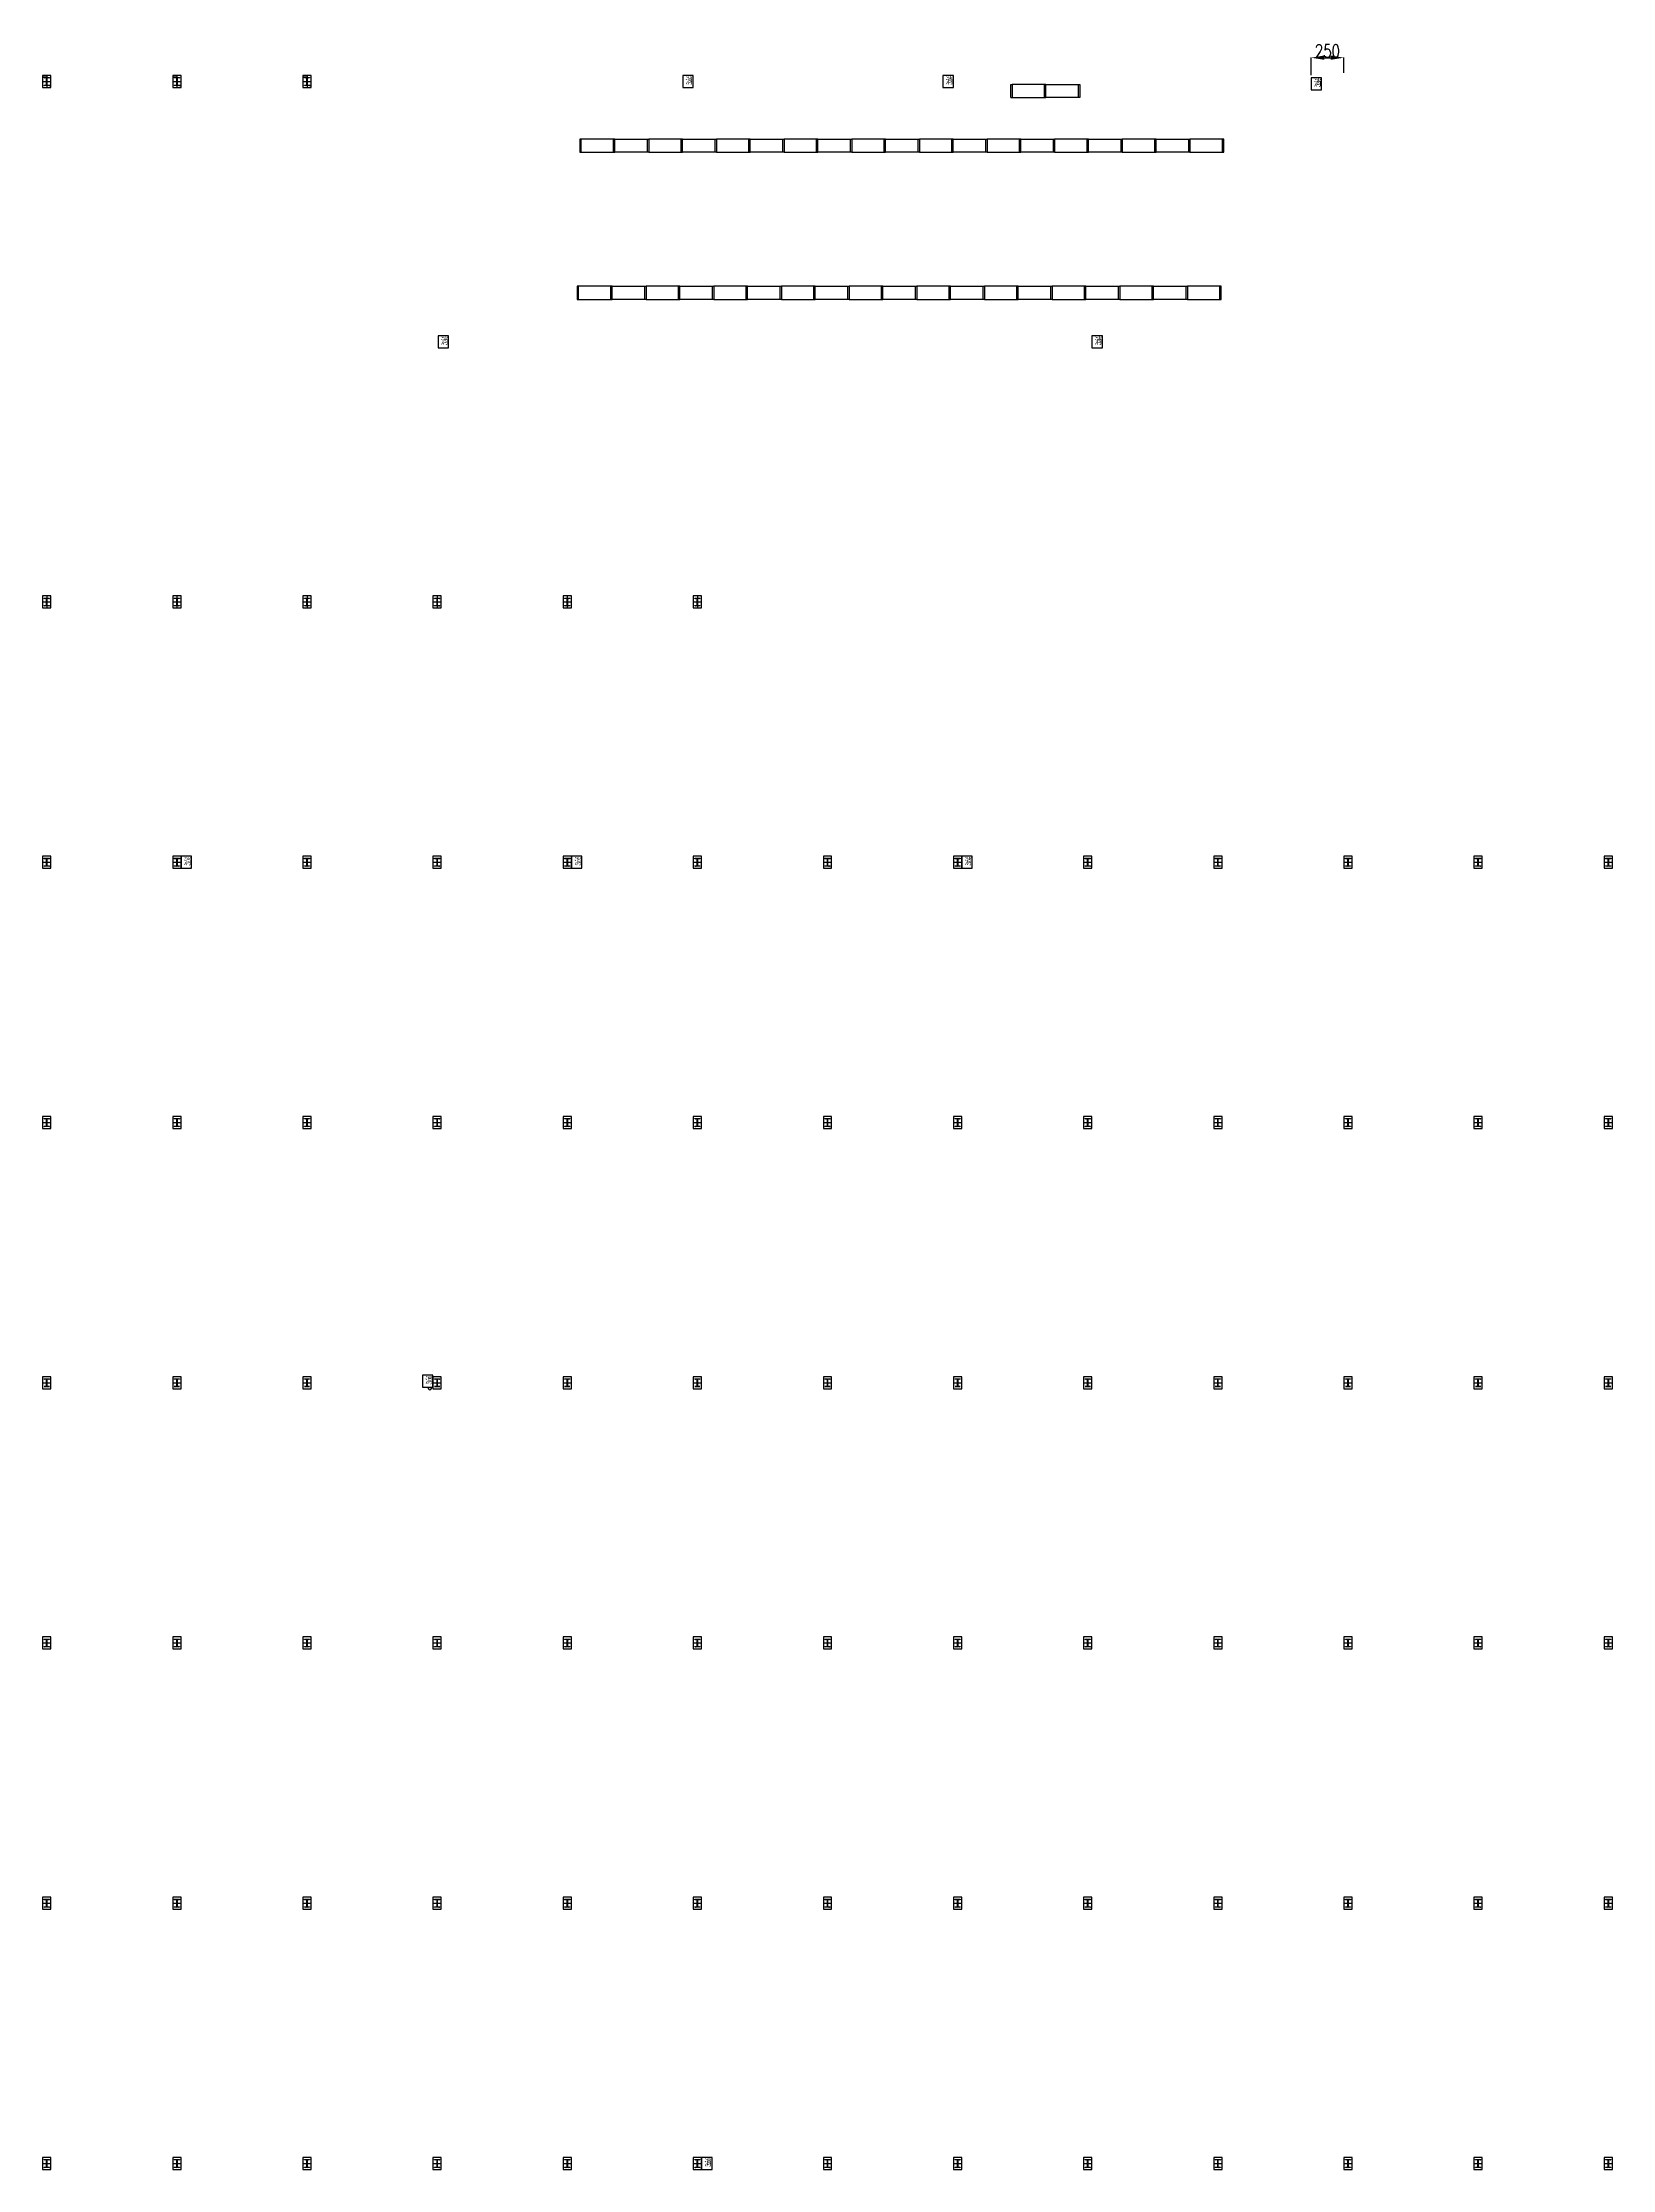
# Model space of a CAD drawing. Extents: x -40736 to 367926, y -65544 to 37405.
# Drawn here: x 234446 to 246511, y 21059 to 37405 of the extents above; entities that cross this region are included whole.
import ezdxf

# ---------------------------------------------------------------- set-up
doc = ezdxf.new("R2010")
doc.units = 0
doc.header["$LTSCALE"] = 600
doc.header["$MEASUREMENT"] = 0
doc.layers.get('0').update_dxf_attribs({"linetype": 'CONTINUOUS'})
doc.layers.get('DEFPOINTS').update_dxf_attribs({"linetype": 'CONTINUOUS'})
for name, color, linetype in [('1', 1, 'CONTINUOUS'), ('C6', 6, 'CONTINUOUS'), ('消防箱', 121, 'CONTINUOUS')]:
    doc.layers.add(name, color=color, linetype=linetype)
doc.styles.add('asd', font='KAIU.TTF', dxfattribs={"width": 0.8})
doc.styles.get("Standard").update_dxf_attribs({"font": 'txt.shx', "width": 0.75, "bigfont": 'chineset.shx'})
doc.dimstyles.new('a', dxfattribs={"dimtxt": 100, "dimasz": 100, "dimexe": 1.25, "dimexo": 20, "dimtad": 1, "dimdec": 0, "dimdsep": 46, "dimtxsty": 'Standard', "dimcen": 2.5, "dimclrd": 3, "dimclre": 3, "dimclrt": 1, "dimadec": 0, "dimazin": 0, "dimtfac": 1, "dimtdec": 0, "dimtmove": 0, "dimatfit": 3, "dimfxl": 0, "dimarcsym": 0})

# ---------------------------------------------------------------- blocks, each defined once
blk = doc.blocks.new('*X413')
at = {"layer": 'C6', "color": 0}
for p, q in [((11764, 29454), (11764, 29455)), ((11764, 29453), (11765, 29455)), ((11765, 29452), (11767, 29455)), ((11765, 29452), (11768, 29455)), ((11767, 29452), (11770, 29455)), ((11768, 29452), (11771, 29455)), ((11770, 29452), (11772, 29455)), ((11771, 29452), (11773, 29455)), ((11773, 29452), (11775, 29455)), ((11773, 29452), (11776, 29455)), ((11775, 29452), (11778, 29455)), ((11776, 29452), (11779, 29455)), ((11778, 29452), (11780, 29455)), ((11779, 29452), (11781, 29455)), ((11781, 29452), (11783, 29455)), ((11781, 29452), (11784, 29455)), ((11783, 29452), (11786, 29455)), ((11783, 29451), (11787, 29455)), ((11783, 29449), (11784, 29451)), ((11783, 29448), (11784, 29450)), ((11783, 29446), (11784, 29448)), ((11783, 29446), (11784, 29447)), ((11783, 29444), (11784, 29445)), ((11783, 29443), (11784, 29445)), ((11783, 29441), (11784, 29443)), ((11783, 29440), (11784, 29442)), ((11783, 29439), (11784, 29440)), ((11783, 29438), (11784, 29439)), ((11783, 29436), (11784, 29437)), ((11783, 29435), (11784, 29437)), ((11783, 29433), (11784, 29435)), ((11783, 29432), (11784, 29434)), ((11783, 29431), (11784, 29432)), ((11783, 29430), (11784, 29431)), ((11783, 29428), (11784, 29430)), ((11783, 29427), (11784, 29429)), ((11783, 29425), (11784, 29427)), ((11783, 29424), (11784, 29426)), ((11783, 29423), (11784, 29424)), ((11783, 29422), (11784, 29423)), ((11783, 29420), (11784, 29422)), ((11786, 29452), (11788, 29455)), ((11787, 29452), (11789, 29455)), ((11788, 29452), (11791, 29455)), ((11789, 29452), (11792, 29455)), ((11791, 29452), (11794, 29455)), ((11792, 29452), (11795, 29455)), ((11794, 29452), (11796, 29455)), ((11795, 29452), (11797, 29455)), ((11796, 29452), (11799, 29455)), ((11797, 29452), (11800, 29455)), ((11799, 29452), (11802, 29455)), ((11800, 29452), (11802, 29455)), ((11802, 29452), (11804, 29454)), ((11803, 29452), (11804, 29453)), ((11764, 29395), (11765, 29397)), ((11764, 29395), (11766, 29397)), ((11765, 29395), (11768, 29397)), ((11766, 29395), (11769, 29397)), ((11768, 29395), (11771, 29397)), ((11769, 29395), (11771, 29397)), ((11771, 29395), (11773, 29397)), ((11772, 29395), (11774, 29397)), ((11773, 29395), (11776, 29397)), ((11774, 29395), (11777, 29397)), ((11776, 29395), (11779, 29397)), ((11777, 29395), (11779, 29397)), ((11779, 29395), (11781, 29397)), ((11780, 29395), (11782, 29397)), ((11781, 29395), (11784, 29398)), ((11782, 29395), (11785, 29397)), ((11783, 29419), (11784, 29421)), ((11783, 29417), (11784, 29419)), ((11783, 29416), (11784, 29418)), ((11783, 29415), (11784, 29416)), ((11783, 29414), (11784, 29415)), ((11783, 29412), (11784, 29414)), ((11783, 29411), (11784, 29413)), ((11783, 29409), (11784, 29411)), ((11783, 29408), (11784, 29410)), ((11783, 29407), (11784, 29408)), ((11783, 29406), (11784, 29407)), ((11783, 29404), (11784, 29406)), ((11783, 29403), (11784, 29405)), ((11783, 29401), (11784, 29403)), ((11783, 29401), (11784, 29402)), ((11783, 29399), (11784, 29400)), ((11783, 29398), (11784, 29399)), ((11784, 29395), (11787, 29397)), ((11785, 29395), (11787, 29397)), ((11787, 29395), (11789, 29397)), ((11788, 29395), (11790, 29397)), ((11789, 29395), (11792, 29397)), ((11790, 29395), (11793, 29397)), ((11792, 29395), (11794, 29397)), ((11793, 29395), (11795, 29397)), ((11795, 29395), (11797, 29397)), ((11795, 29395), (11798, 29397)), ((11797, 29395), (11800, 29397)), ((11798, 29395), (11801, 29397)), ((11800, 29395), (11802, 29397)), ((11801, 29395), (11803, 29397)), ((11803, 29395), (11804, 29396)), ((11803, 29395), (11804, 29395))]:
    blk.add_line(p, q, dxfattribs=at)
blk = doc.blocks.new('*U537')
at = {"color": 1, "linetype": 'Continuous'}
blk.add_line((-32, 0), (32, 0), dxfattribs=at)
at = {"color": 1}
blk.add_lwpolyline([(-32, -46), (32, -46), (32, 46), (-32, 46)], close=True, dxfattribs=at)
blk.add_lwpolyline([(-20, 30), (20, 30), (20, 27), (1, 27), (1, -28), (20, -28), (20, -30), (-20, -30), (-20, -28), (-1, -28), (-1, 27), (-20, 27), (-20, 30)], dxfattribs=at)
blk.add_blockref('*X413', (-11784, -29425), dxfattribs=at)
blk = doc.blocks.new('*U538')
at = {"color": 0, "linetype": 'ByBlock', "lineweight": -2}
for p in [(0, 0), (0, -2000), (0, -4000), (0, -6000), (0, -8000), (0, -10000)]:
    blk.add_blockref('*U537', p, dxfattribs=at)
blk = doc.blocks.new('*U531')
at = {"color": 0}
blk.add_blockref('*U538', (0, 5000), dxfattribs=at)
blk = doc.blocks.new('*U532')
at = {"layer": '1', "color": 0, "linetype": 'ByBlock', "lineweight": -2}
for p in [(0, 0), (1000, 0), (2000, 0), (3000, 0), (4000, 0), (5000, 0), (6000, 0), (7000, 0), (8000, 0), (9000, 0), (10000, 0), (11000, 0), (12000, 0)]:
    blk.add_blockref('*U531', p, dxfattribs=at)
blk = doc.blocks.new('*U533')
at = {"linetype": 'Continuous'}
for p, q in [((-32, 0), (32, 0)), ((0, 46), (0, -46))]:
    blk.add_line(p, q, dxfattribs=at)
blk.add_lwpolyline([(-32, -46), (32, -46), (32, 46), (-32, 46)], close=True)
blk.add_lwpolyline([(-20, 30), (20, 30), (20, 27), (1, 27), (1, -28), (20, -28), (20, -30), (-20, -30), (-20, -28), (-1, -28), (-1, 27), (-20, 27), (-20, 30)])
blk.add_blockref('*X413', (-11784, -29425))
blk = doc.blocks.new('*U534')
at = {"layer": '1', "color": 0, "linetype": 'ByBlock', "lineweight": -2}
for p in [(0, 0), (1000, 0), (2000, 0), (3000, 0), (4000, 0), (5000, 0)]:
    blk.add_blockref('*U533', p, dxfattribs=at)
blk = doc.blocks.new('*U535')
at = {"linetype": 'Continuous'}
for p, q in [((-32, 46), (0, 46)), ((-32, 34), (0, 34)), ((-32, 0), (32, 0)), ((0, 46), (0, -46)), ((20, -29), (32, -29)), ((20, -30), (32, -30))]:
    blk.add_line(p, q, dxfattribs=at)
blk.add_lwpolyline([(-32, -46), (32, -46), (32, 46), (-32, 46)], close=True)
blk.add_lwpolyline([(-20, 30), (20, 30), (20, 27), (1, 27), (1, -28), (20, -28), (20, -30), (-20, -30), (-20, -28), (-1, -28), (-1, 27), (-20, 27), (-20, 30)])
blk.add_blockref('*X413', (-11784, -29425))
blk = doc.blocks.new('*U536')
at = {"layer": '1', "color": 0, "linetype": 'ByBlock', "lineweight": -2}
for p in [(0, 0), (1000, 0), (2000, 0)]:
    blk.add_blockref('*U535', p, dxfattribs=at)
blk = doc.blocks.new('A$C40B60668')
at = {"layer": '消防箱'}
for p, q in [((0, 92), (0, 0)), ((80, 92), (0, 92)), ((0, 0), (80, 0)), ((80, 0), (80, 92)), ((80, 0), (80, 92))]:
    blk.add_line(p, q, dxfattribs=at)
at = {"layer": '消防箱', "insert": (21, 78), "char_height": 50, "attachment_point": 1, "style": 'asd'}
blk.add_mtext_dynamic_manual_height_columns('消', width=33.6, gutter_width=500, heights=[0], dxfattribs=at)
blk = doc.blocks.new('*D555')
at = {"layer": 'DEFPOINTS', "color": 0}
for p in [(244446, 37288), (244196, 37134), (244446, 37151)]:
    blk.add_point(p, dxfattribs=at)
at = {"layer": '消防箱', "color": 3, "lineweight": -2}
for p, q in [((244196, 37154), (244196, 37290)), ((244296, 37288), (244346, 37288)), ((244446, 37171), (244446, 37290))]:
    blk.add_line(p, q, dxfattribs=at)
at = {"layer": '消防箱', "color": 3}
for points in [[(244296, 37305), (244296, 37272), (244196, 37288)], [(244346, 37305), (244346, 37272), (244446, 37288)]]:
    blk.add_solid(points, dxfattribs=at)
at = {"layer": '消防箱', "color": 1, "insert": (244321, 37339), "char_height": 100, "attachment_point": 5}
blk.add_mtext('250', dxfattribs=at)

msp = doc.modelspace()

# ---------------------------------------------------------------- linework, layer by layer
at = {"layer": '1'}
for p, q in [((241887.00687, 36982.03374), (241887.00687, 37082.03374)), ((241887.00687, 37082.03374), (241897.00687, 37082.03374)), ((241887.00687, 36982.03374), (241897.00687, 36982.03374)), ((242147.00687, 36982.03374), (242147.00687, 37082.03374)), ((242407.00687, 36982.03374), (242407.00687, 37082.03374)), ((238584.73307, 36562.0336), (238584.73307, 36662.0336)), ((238834.73307, 36562.0336), (238834.73307, 36662.0336)), ((239094.73307, 36562.0336), (239094.73307, 36662.0336)), ((239354.73307, 36562.0336), (239354.73307, 36662.0336)), ((239614.73307, 36562.0336), (239614.73307, 36662.0336)), ((239874.73307, 36562.0336), (239874.73307, 36662.0336)), ((240134.73307, 36562.0336), (240134.73307, 36662.0336)), ((240394.73307, 36562.0336), (240394.73307, 36662.0336)), ((240654.73307, 36562.0336), (240654.73307, 36662.0336)), ((240914.73307, 36562.0336), (240914.73307, 36662.0336)), ((241174.73307, 36562.0336), (241174.73307, 36662.0336)), ((241434.73307, 36562.0336), (241434.73307, 36662.0336)), ((241694.73307, 36562.0336), (241694.73307, 36662.0336)), ((241954.73307, 36562.0336), (241954.73307, 36662.0336)), ((242214.73307, 36562.0336), (242214.73307, 36662.0336)), ((242474.73307, 36562.0336), (242474.73307, 36662.0336)), ((242734.73307, 36562.0336), (242734.73307, 36662.0336)), ((242994.73307, 36562.0336), (242994.73307, 36662.0336)), ((243254.73307, 36562.0336), (243254.73307, 36662.0336)), ((243514.73307, 36562.0336), (243514.73307, 36662.0336)), ((238564.75426, 35431.09852), (238564.75426, 35531.09852)), ((238814.75426, 35431.09852), (238814.75426, 35531.09852)), ((239074.75426, 35431.09852), (239074.75426, 35531.09852)), ((239334.75426, 35431.09852), (239334.75426, 35531.09852)), ((239334.75426, 35431.09852), (239334.75426, 35531.09852)), ((239594.75426, 35431.09852), (239594.75426, 35531.09852)), ((239854.75426, 35431.09852), (239854.75426, 35531.09852)), ((240114.75426, 35431.09852), (240114.75426, 35531.09852)), ((240374.75426, 35431.09852), (240374.75426, 35531.09852)), ((240634.75426, 35431.09852), (240634.75426, 35531.09852)), ((240894.75426, 35431.09852), (240894.75426, 35531.09852)), ((241154.75426, 35431.09852), (241154.75426, 35531.09852)), ((241414.75426, 35431.09852), (241414.75426, 35531.09852)), ((241674.75426, 35431.09852), (241674.75426, 35531.09852)), ((241934.75426, 35431.09852), (241934.75426, 35531.09852)), ((242194.75426, 35431.09852), (242194.75426, 35531.09852)), ((242454.75426, 35431.09852), (242454.75426, 35531.09852)), ((242714.75426, 35431.09852), (242714.75426, 35531.09852)), ((242974.75426, 35431.09852), (242974.75426, 35531.09852)), ((243234.75426, 35431.09852), (243234.75426, 35531.09852)), ((243494.75426, 35431.09852), (243494.75426, 35531.09852))]:
    msp.add_line(p, q, dxfattribs=at)
for points in [[(241897.00687, 37082.03374), (241897.00687, 36982.03374), (242157.00687, 36982.03374), (242157.00687, 37082.03374)], [(242417.00687, 37082.03374), (242417.00687, 36982.03374), (242157.00687, 36982.03374), (242157.00687, 37082.03374)], [(238574.73307, 36662.0336), (238574.73307, 36562.0336), (238844.73307, 36562.0336), (238844.73307, 36662.0336)], [(239104.73307, 36662.0336), (239104.73307, 36562.0336), (238844.73307, 36562.0336), (238844.73307, 36662.0336)], [(239104.73307, 36662.0336), (239104.73307, 36562.0336), (239364.73307, 36562.0336), (239364.73307, 36662.0336)], [(239624.73307, 36662.0336), (239624.73307, 36562.0336), (239364.73307, 36562.0336), (239364.73307, 36662.0336)], [(239624.73307, 36662.0336), (239624.73307, 36562.0336), (239884.73307, 36562.0336), (239884.73307, 36662.0336)], [(239624.73307, 36662.0336), (239624.73307, 36562.0336), (239884.73307, 36562.0336), (239884.73307, 36662.0336)], [(240144.73307, 36662.0336), (240144.73307, 36562.0336), (239884.73307, 36562.0336), (239884.73307, 36662.0336)], [(240144.73307, 36662.0336), (240144.73307, 36562.0336), (240404.73307, 36562.0336), (240404.73307, 36662.0336)], [(240664.73307, 36662.0336), (240664.73307, 36562.0336), (240404.73307, 36562.0336), (240404.73307, 36662.0336)], [(240664.73307, 36662.0336), (240664.73307, 36562.0336), (240924.73307, 36562.0336), (240924.73307, 36662.0336)], [(240664.73307, 36662.0336), (240664.73307, 36562.0336), (240924.73307, 36562.0336), (240924.73307, 36662.0336)], [(241184.73307, 36662.0336), (241184.73307, 36562.0336), (240924.73307, 36562.0336), (240924.73307, 36662.0336)], [(241184.73307, 36662.0336), (241184.73307, 36562.0336), (241444.73307, 36562.0336), (241444.73307, 36662.0336)], [(241704.73307, 36662.0336), (241704.73307, 36562.0336), (241444.73307, 36562.0336), (241444.73307, 36662.0336)], [(241704.73307, 36662.0336), (241704.73307, 36562.0336), (241964.73307, 36562.0336), (241964.73307, 36662.0336)], [(241704.73307, 36662.0336), (241704.73307, 36562.0336), (241964.73307, 36562.0336), (241964.73307, 36662.0336)], [(242224.73307, 36662.0336), (242224.73307, 36562.0336), (241964.73307, 36562.0336), (241964.73307, 36662.0336)], [(242224.73307, 36662.0336), (242224.73307, 36562.0336), (242484.73307, 36562.0336), (242484.73307, 36662.0336)], [(242744.73307, 36662.0336), (242744.73307, 36562.0336), (242484.73307, 36562.0336), (242484.73307, 36662.0336)], [(242744.73307, 36662.0336), (242744.73307, 36562.0336), (243004.73307, 36562.0336), (243004.73307, 36662.0336)], [(243264.73307, 36662.0336), (243264.73307, 36562.0336), (243004.73307, 36562.0336), (243004.73307, 36662.0336)], [(243264.73307, 36662.0336), (243264.73307, 36562.0336), (243524.73307, 36562.0336), (243524.73307, 36662.0336)], [(238554.75426, 35531.09852), (238554.75426, 35431.09852), (238824.75426, 35431.09852), (238824.75426, 35531.09852)], [(239084.75426, 35531.09852), (239084.75426, 35431.09852), (238824.75426, 35431.09852), (238824.75426, 35531.09852)], [(239084.75426, 35531.09852), (239084.75426, 35431.09852), (239344.75426, 35431.09852), (239344.75426, 35531.09852)], [(239604.75426, 35531.09852), (239604.75426, 35431.09852), (239344.75426, 35431.09852), (239344.75426, 35531.09852)], [(239604.75426, 35531.09852), (239604.75426, 35431.09852), (239864.75426, 35431.09852), (239864.75426, 35531.09852)], [(239604.75426, 35531.09852), (239604.75426, 35431.09852), (239864.75426, 35431.09852), (239864.75426, 35531.09852)], [(240124.75426, 35531.09852), (240124.75426, 35431.09852), (239864.75426, 35431.09852), (239864.75426, 35531.09852)], [(240124.75426, 35531.09852), (240124.75426, 35431.09852), (240384.75426, 35431.09852), (240384.75426, 35531.09852)], [(240644.75426, 35531.09852), (240644.75426, 35431.09852), (240384.75426, 35431.09852), (240384.75426, 35531.09852)], [(240644.75426, 35531.09852), (240644.75426, 35431.09852), (240904.75426, 35431.09852), (240904.75426, 35531.09852)], [(240644.75426, 35531.09852), (240644.75426, 35431.09852), (240904.75426, 35431.09852), (240904.75426, 35531.09852)], [(241164.75426, 35531.09852), (241164.75426, 35431.09852), (240904.75426, 35431.09852), (240904.75426, 35531.09852)], [(241164.75426, 35531.09852), (241164.75426, 35431.09852), (241424.75426, 35431.09852), (241424.75426, 35531.09852)], [(241684.75426, 35531.09852), (241684.75426, 35431.09852), (241424.75426, 35431.09852), (241424.75426, 35531.09852)], [(241684.75426, 35531.09852), (241684.75426, 35431.09852), (241944.75426, 35431.09852), (241944.75426, 35531.09852)], [(242204.75426, 35531.09852), (242204.75426, 35431.09852), (241944.75426, 35431.09852), (241944.75426, 35531.09852)], [(242204.75426, 35531.09852), (242204.75426, 35431.09852), (242464.75426, 35431.09852), (242464.75426, 35531.09852)], [(242724.75426, 35531.09852), (242724.75426, 35431.09852), (242464.75426, 35431.09852), (242464.75426, 35531.09852)], [(242724.75426, 35531.09852), (242724.75426, 35431.09852), (242984.75426, 35431.09852), (242984.75426, 35531.09852)], [(243244.75426, 35531.09852), (243244.75426, 35431.09852), (242984.75426, 35431.09852), (242984.75426, 35531.09852)], [(243244.75426, 35531.09852), (243244.75426, 35431.09852), (243504.75426, 35431.09852), (243504.75426, 35531.09852)]]:
    msp.add_lwpolyline(points, close=True, dxfattribs=at)
at = {"layer": '1', "color": 1}
msp.add_circle((237422.44108, 27060.34864), 11, dxfattribs=at)

# ---------------------------------------------------------------- block references
at = {"layer": '1', "color": 0}
for name, p in [('*U536', (234478.94108, 37105.34864)), ('*U534', (234478.94108, 33105.34864)), ('*U532', (234478.94108, 26105.34864))]:
    msp.add_blockref(name, p, dxfattribs=at)
at = {"layer": '消防箱', "color": 111}
for p in [(239366.44103, 37059.34843), (241366.44104, 37059.34843), (244196.44104, 37042.34843), (237486.44104, 35059.34843), (242511.44104, 35059.34843), (235511.44104, 31059.34843), (238511.44104, 31059.34843), (241511.44104, 31059.34843), (237366.44104, 27071.34843), (239511.44104, 21059.34843)]:
    msp.add_blockref('A$C40B60668', p, dxfattribs=at)

# ---------------------------------------------------------------- dimensions: what is measured, and where the dimension line sits
at = {"layer": '消防箱'}
dim = msp.add_linear_dim(base=(244446.44108, 37288.35238), p1=(244196.44108, 37134.34864), p2=(244446.44108, 37151.34864), dimstyle='a', dxfattribs=at)
dim.commit()
dim.dimension.update_dxf_attribs({"geometry": '*D555', "text_midpoint": (244321.44108, 37338.97738)})

doc.saveas('drawing.dxf')
